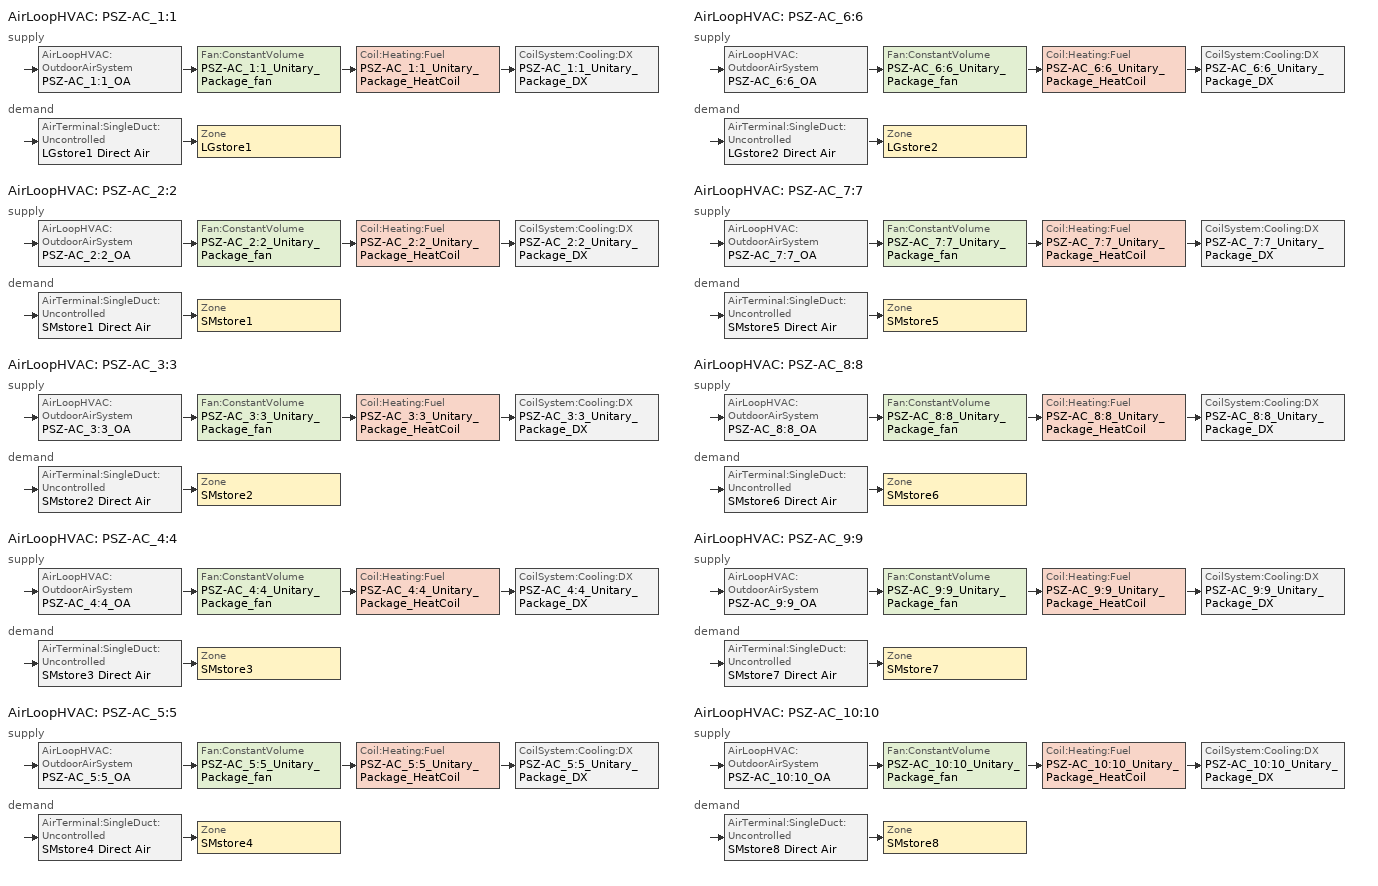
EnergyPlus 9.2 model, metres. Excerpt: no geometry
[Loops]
AirLoopHVAC 'PSZ-AC_1:1'
 supply: AirLoopHVAC:OutdoorAirSystem 'PSZ-AC_1:1_OA' > Fan:ConstantVolume 'PSZ-AC_1:1_Unitary_Package_fan' > Coil:Heating:Fuel 'PSZ-AC_1:1_Unitary_Package_HeatCoil' > CoilSystem:Cooling:DX 'PSZ-AC_1:1_Unitary_Package_DX'
 demand: AirTerminal:SingleDuct:Uncontrolled 'LGstore1 Direct Air' > Zone 'LGstore1'
AirLoopHVAC 'PSZ-AC_2:2'
 supply: AirLoopHVAC:OutdoorAirSystem 'PSZ-AC_2:2_OA' > Fan:ConstantVolume 'PSZ-AC_2:2_Unitary_Package_fan' > Coil:Heating:Fuel 'PSZ-AC_2:2_Unitary_Package_HeatCoil' > CoilSystem:Cooling:DX 'PSZ-AC_2:2_Unitary_Package_DX'
 demand: AirTerminal:SingleDuct:Uncontrolled 'SMstore1 Direct Air' > Zone 'SMstore1'
AirLoopHVAC 'PSZ-AC_3:3'
 supply: AirLoopHVAC:OutdoorAirSystem 'PSZ-AC_3:3_OA' > Fan:ConstantVolume 'PSZ-AC_3:3_Unitary_Package_fan' > Coil:Heating:Fuel 'PSZ-AC_3:3_Unitary_Package_HeatCoil' > CoilSystem:Cooling:DX 'PSZ-AC_3:3_Unitary_Package_DX'
 demand: AirTerminal:SingleDuct:Uncontrolled 'SMstore2 Direct Air' > Zone 'SMstore2'
AirLoopHVAC 'PSZ-AC_4:4'
 supply: AirLoopHVAC:OutdoorAirSystem 'PSZ-AC_4:4_OA' > Fan:ConstantVolume 'PSZ-AC_4:4_Unitary_Package_fan' > Coil:Heating:Fuel 'PSZ-AC_4:4_Unitary_Package_HeatCoil' > CoilSystem:Cooling:DX 'PSZ-AC_4:4_Unitary_Package_DX'
 demand: AirTerminal:SingleDuct:Uncontrolled 'SMstore3 Direct Air' > Zone 'SMstore3'
AirLoopHVAC 'PSZ-AC_5:5'
 supply: AirLoopHVAC:OutdoorAirSystem 'PSZ-AC_5:5_OA' > Fan:ConstantVolume 'PSZ-AC_5:5_Unitary_Package_fan' > Coil:Heating:Fuel 'PSZ-AC_5:5_Unitary_Package_HeatCoil' > CoilSystem:Cooling:DX 'PSZ-AC_5:5_Unitary_Package_DX'
 demand: AirTerminal:SingleDuct:Uncontrolled 'SMstore4 Direct Air' > Zone 'SMstore4'
AirLoopHVAC 'PSZ-AC_6:6'
 supply: AirLoopHVAC:OutdoorAirSystem 'PSZ-AC_6:6_OA' > Fan:ConstantVolume 'PSZ-AC_6:6_Unitary_Package_fan' > Coil:Heating:Fuel 'PSZ-AC_6:6_Unitary_Package_HeatCoil' > CoilSystem:Cooling:DX 'PSZ-AC_6:6_Unitary_Package_DX'
 demand: AirTerminal:SingleDuct:Uncontrolled 'LGstore2 Direct Air' > Zone 'LGstore2'
AirLoopHVAC 'PSZ-AC_7:7'
 supply: AirLoopHVAC:OutdoorAirSystem 'PSZ-AC_7:7_OA' > Fan:ConstantVolume 'PSZ-AC_7:7_Unitary_Package_fan' > Coil:Heating:Fuel 'PSZ-AC_7:7_Unitary_Package_HeatCoil' > CoilSystem:Cooling:DX 'PSZ-AC_7:7_Unitary_Package_DX'
 demand: AirTerminal:SingleDuct:Uncontrolled 'SMstore5 Direct Air' > Zone 'SMstore5'
AirLoopHVAC 'PSZ-AC_8:8'
 supply: AirLoopHVAC:OutdoorAirSystem 'PSZ-AC_8:8_OA' > Fan:ConstantVolume 'PSZ-AC_8:8_Unitary_Package_fan' > Coil:Heating:Fuel 'PSZ-AC_8:8_Unitary_Package_HeatCoil' > CoilSystem:Cooling:DX 'PSZ-AC_8:8_Unitary_Package_DX'
 demand: AirTerminal:SingleDuct:Uncontrolled 'SMstore6 Direct Air' > Zone 'SMstore6'
AirLoopHVAC 'PSZ-AC_9:9'
 supply: AirLoopHVAC:OutdoorAirSystem 'PSZ-AC_9:9_OA' > Fan:ConstantVolume 'PSZ-AC_9:9_Unitary_Package_fan' > Coil:Heating:Fuel 'PSZ-AC_9:9_Unitary_Package_HeatCoil' > CoilSystem:Cooling:DX 'PSZ-AC_9:9_Unitary_Package_DX'
 demand: AirTerminal:SingleDuct:Uncontrolled 'SMstore7 Direct Air' > Zone 'SMstore7'
AirLoopHVAC 'PSZ-AC_10:10'
 supply: AirLoopHVAC:OutdoorAirSystem 'PSZ-AC_10:10_OA' > Fan:ConstantVolume 'PSZ-AC_10:10_Unitary_Package_fan' > Coil:Heating:Fuel 'PSZ-AC_10:10_Unitary_Package_HeatCoil' > CoilSystem:Cooling:DX 'PSZ-AC_10:10_Unitary_Package_DX'
 demand: AirTerminal:SingleDuct:Uncontrolled 'SMstore8 Direct Air' > Zone 'SMstore8'
[DesignSpecification:OutdoorAir] Outdoor Air Method=Flow/Area; Outdoor Air Flow per Zone Floor Area {m3/s-m2}=0.00118103
SZ DSOA LGstore1; SZ DSOA SMstore1; SZ DSOA SMstore2; SZ DSOA SMstore3; SZ DSOA SMstore4; SZ DSOA LGstore2; SZ DSOA SMstore5; SZ DSOA SMstore6; SZ DSOA SMstore7; SZ DSOA SMstore8
[Sizing:Zone] Zone Cooling Design Supply Air Temperature Input Method=SupplyAirTemperature; Zone Cooling Design Supply Air Temperature {C}=12.8; Zone Heating Design Supply Air Temperature Input Method=SupplyAirTemperature; Zone Heating Design Supply Air Temperature {C}=40; Zone Cooling Design Supply Air Humidity Ratio {kgWater/kgDryAir}=0.007; Zone Heating Design Supply Air Humidity Ratio {kgWater/kgDryAir}=0.008; Zone Heating Sizing Factor=0; Zone Cooling Sizing Factor=0; Cooling Design Air Flow Method=DesignDay; Cooling Design Air Flow Rate {m3/s}=0; Cooling Minimum Air Flow {m3/s}=0; Cooling Minimum Air Flow Fraction=0; Heating Design Air Flow Method=DesignDay; Heating Design Air Flow Rate {m3/s}=0
Name | Design Specification Outdoor Air Object
LGstore1 | SZ DSOA LGstore1
SMstore1 | SZ DSOA SMstore1
SMstore2 | SZ DSOA SMstore2
SMstore3 | SZ DSOA SMstore3
SMstore4 | SZ DSOA SMstore4
LGstore2 | SZ DSOA LGstore2
SMstore5 | SZ DSOA SMstore5
SMstore6 | SZ DSOA SMstore6
SMstore7 | SZ DSOA SMstore7
SMstore8 | SZ DSOA SMstore8
[Sizing:System] Type of Load to Size On=Sensible; Design Outdoor Air Flow Rate {m3/s}=AUTOSIZE; Central Heating Maximum System Air Flow Ratio=1; Preheat Design Temperature {C}=7; Preheat Design Humidity Ratio {kgWater/kgDryAir}=0.008; Precool Design Temperature {C}=12.8; Precool Design Humidity Ratio {kgWater/kgDryAir}=0.008; Central Cooling Design Supply Air Temperature {C}=12.8; Central Heating Design Supply Air Temperature {C}=40; Type of Zone Sum to Use=NonCoincident; 100% Outdoor Air in Cooling=No; 100% Outdoor Air in Heating=No; Central Cooling Design Supply Air Humidity Ratio {kgWater/kgDryAir}=0.0085; Central Heating Design Supply Air Humidity Ratio {kgWater/kgDryAir}=0.008; Cooling Supply Air Flow Rate Method=DesignDay; Cooling Supply Air Flow Rate {m3/s}=0; Heating Supply Air Flow Rate Method=DesignDay; Heating Supply Air Flow Rate {m3/s}=0; System Outdoor Air Method=ZoneSum; Zone Maximum Outdoor Air Fraction=1; Cooling Design Capacity Method=CoolingDesignCapacity; Cooling Design Capacity {W}=autosize; Heating Design Capacity Method=HeatingDesignCapacity; Heating Design Capacity {W}=autosize; Central Cooling Capacity Control Method=OnOff
PSZ-AC_1:1; PSZ-AC_2:2; PSZ-AC_3:3; PSZ-AC_4:4; PSZ-AC_5:5; PSZ-AC_6:6; PSZ-AC_7:7; PSZ-AC_8:8; PSZ-AC_9:9; PSZ-AC_10:10
[ZoneControl:Thermostat] Control Type Schedule=Dual Zone Control Type Sched
Name | Zone or ZoneList | Control 1
LGstore1 Thermostat | LGstore1 | LGstore1 DualSPSched
SMstore1 Thermostat | SMstore1 | SMstore1 DualSPSched
SMstore2 Thermostat | SMstore2 | SMstore2 DualSPSched
SMstore3 Thermostat | SMstore3 | SMstore3 DualSPSched
SMstore4 Thermostat | SMstore4 | SMstore4 DualSPSched
LGstore2 Thermostat | LGstore2 | LGstore2 DualSPSched
SMstore5 Thermostat | SMstore5 | SMstore5 DualSPSched
SMstore6 Thermostat | SMstore6 | SMstore6 DualSPSched
SMstore7 Thermostat | SMstore7 | SMstore7 DualSPSched
SMstore8 Thermostat | SMstore8 | SMstore8 DualSPSched
[ThermostatSetpoint:DualSetpoint]
Name | Heating Setpoint Temperature Schedule | Cooling Setpoint Temperature Schedule
LGstore1 DualSPSched; SMstore1 DualSPSched | Type1_HTGSETP_SCH_NO_OPTIMUM | Type1_CLGSETP_SCH_NO_OPTIMUM
SMstore2 DualSPSched; SMstore3 DualSPSched; SMstore4 DualSPSched | Type2_HTGSETP_SCH_NO_OPTIMUM | Type2_CLGSETP_SCH_NO_OPTIMUM
LGstore2 DualSPSched; SMstore5 DualSPSched; SMstore6 DualSPSched; SMstore7 DualSPSched; SMstore8 DualSPSched | Type3_HTGSETP_SCH_NO_OPTIMUM | Type3_CLGSETP_SCH_NO_OPTIMUM
[AirTerminal:SingleDuct:Uncontrolled] Availability Schedule=ALWAYS_ON; Maximum Air Flow Rate {m3/s}=AUTOSIZE
LGstore1 Direct Air; SMstore1 Direct Air; SMstore2 Direct Air; SMstore3 Direct Air; SMstore4 Direct Air; LGstore2 Direct Air; SMstore5 Direct Air; SMstore6 Direct Air; SMstore7 Direct Air; SMstore8 Direct Air
[Zone equipment]
LGstore1: LGstore1 Direct Air
SMstore1: SMstore1 Direct Air
SMstore2: SMstore2 Direct Air
SMstore3: SMstore3 Direct Air
SMstore4: SMstore4 Direct Air
LGstore2: LGstore2 Direct Air
SMstore5: SMstore5 Direct Air
SMstore6: SMstore6 Direct Air
SMstore7: SMstore7 Direct Air
SMstore8: SMstore8 Direct Air
[Fan:ConstantVolume] Pressure Rise {Pa}=622.5; Maximum Flow Rate {m3/s}=AUTOSIZE; Motor In Airstream Fraction=1
Name | Availability Schedule | Fan Total Efficiency | Motor Efficiency
PSZ-AC_1:1_Unitary_Package_fan | Type1_FAN_SCH | 0.58175 | 0.895
PSZ-AC_2:2_Unitary_Package_fan; PSZ-AC_3:3_Unitary_Package_fan; PSZ-AC_4:4_Unitary_Package_fan; PSZ-AC_5:5_Unitary_Package_fan | Type2_FAN_SCH | 0.56225 | 0.865
PSZ-AC_6:6_Unitary_Package_fan | Type3_FAN_SCH | 0.58175 | 0.895
PSZ-AC_7:7_Unitary_Package_fan; PSZ-AC_8:8_Unitary_Package_fan; PSZ-AC_9:9_Unitary_Package_fan; PSZ-AC_10:10_Unitary_Package_fan | Type3_FAN_SCH | 0.56225 | 0.865
[Coil:Cooling:DX:TwoSpeed] Availability Schedule=ALWAYS_ON; High Speed Rated Sensible Heat Ratio=0.79866; Low Speed Gross Rated Sensible Heat Ratio=0.79866
Name | High Speed Gross Rated Total Cooling Capacity {W} | High Speed Gross Rated Cooling COP {W/W} | High Speed Rated Air Flow Rate {m3/s} | Total Cooling Capacity Function of Temperature Curve | Total Cooling Capacity Function of Flow Fraction Curve | Energy Input Ratio Function of Temperature Curve | Energy Input Ratio Function of Flow Fraction Curve | Part Load Fraction Correlation Curve | Low Speed Gross Rated Total Cooling Capacity {W} | Low Speed Gross Rated Cooling COP {W/W} | Low Speed Rated Air Flow Rate {m3/s} | Low Speed Total Cooling Capacity Function of Temperature Curve | Low Speed Energy Input Ratio Function of Temperature Curve
PSZ-AC_1:1_Unitary_Package_CoolCoil | 29110.29 | 3.79883 | 1.75855 | PSZ-AC_1:1_Unitary_PackagecoolCapFT | PSZ-AC_1:1_Unitary_PackagecoolFFF | PSZ-AC_1:1_Unitary_PackagecoolEIRFT | PSZ-AC_1:1_Unitary_PackagecoolEIRFFF | PSZ-AC_1:1_Unitary_PackagecoolPLR | 14555.1 | 3.79883 | 1.17237 | PSZ-AC_1:1_Unitary_PackagecoolCapFT | PSZ-AC_1:1_Unitary_PackagecoolEIRFT
PSZ-AC_2:2_Unitary_Package_CoolCoil | 15746.92 | 4.11713 | 0.95127 | PSZ-AC_2:2_Unitary_PackagecoolCapFT | PSZ-AC_2:2_Unitary_PackagecoolFFF | PSZ-AC_2:2_Unitary_PackagecoolEIRFT | PSZ-AC_2:2_Unitary_PackagecoolEIRFFF | PSZ-AC_2:2_Unitary_PackagecoolPLR | 7873.46 | 4.11713 | 0.63418 | PSZ-AC_2:2_Unitary_PackagecoolCapFT | PSZ-AC_2:2_Unitary_PackagecoolEIRFT
PSZ-AC_3:3_Unitary_Package_CoolCoil | 16186.62 | 4.11713 | 0.97783 | PSZ-AC_3:3_Unitary_PackagecoolCapFT | PSZ-AC_3:3_Unitary_PackagecoolFFF | PSZ-AC_3:3_Unitary_PackagecoolEIRFT | PSZ-AC_3:3_Unitary_PackagecoolEIRFFF | PSZ-AC_3:3_Unitary_PackagecoolPLR | 8093.31 | 4.11713 | 0.651887 | PSZ-AC_3:3_Unitary_PackagecoolCapFT | PSZ-AC_3:3_Unitary_PackagecoolEIRFT
PSZ-AC_4:4_Unitary_Package_CoolCoil | 15930.19 | 4.11713 | 0.96234 | PSZ-AC_4:4_Unitary_PackagecoolCapFT | PSZ-AC_4:4_Unitary_PackagecoolFFF | PSZ-AC_4:4_Unitary_PackagecoolEIRFT | PSZ-AC_4:4_Unitary_PackagecoolEIRFFF | PSZ-AC_4:4_Unitary_PackagecoolPLR | 7965.095 | 4.11713 | 0.64156 | PSZ-AC_4:4_Unitary_PackagecoolCapFT | PSZ-AC_4:4_Unitary_PackagecoolEIRFT
PSZ-AC_5:5_Unitary_Package_CoolCoil | 15760.42 | 4.11713 | 0.95209 | PSZ-AC_5:5_Unitary_PackagecoolCapFT | PSZ-AC_5:5_Unitary_PackagecoolFFF | PSZ-AC_5:5_Unitary_PackagecoolEIRFT | PSZ-AC_5:5_Unitary_PackagecoolEIRFFF | PSZ-AC_5:5_Unitary_PackagecoolPLR | 7880.21 | 4.11713 | 0.634727 | PSZ-AC_5:5_Unitary_PackagecoolCapFT | PSZ-AC_5:5_Unitary_PackagecoolEIRFT
PSZ-AC_6:6_Unitary_Package_CoolCoil | 25839.45 | 3.79883 | 1.56096 | PSZ-AC_6:6_Unitary_PackagecoolCapFT | PSZ-AC_6:6_Unitary_PackagecoolFFF | PSZ-AC_6:6_Unitary_PackagecoolEIRFT | PSZ-AC_6:6_Unitary_PackagecoolEIRFFF | PSZ-AC_6:6_Unitary_PackagecoolPLR | 12919.7 | 3.79883 | 1.04064 | PSZ-AC_6:6_Unitary_PackagecoolCapFT | PSZ-AC_6:6_Unitary_PackagecoolEIRFT
PSZ-AC_7:7_Unitary_Package_CoolCoil | 13472.91 | 4.11713 | 0.8139 | PSZ-AC_7:7_Unitary_PackagecoolCapFT | PSZ-AC_7:7_Unitary_PackagecoolFFF | PSZ-AC_7:7_Unitary_PackagecoolEIRFT | PSZ-AC_7:7_Unitary_PackagecoolEIRFFF | PSZ-AC_7:7_Unitary_PackagecoolPLR | 6736.455 | 4.11713 | 0.5426 | PSZ-AC_7:7_Unitary_PackagecoolCapFT | PSZ-AC_7:7_Unitary_PackagecoolEIRFT
PSZ-AC_8:8_Unitary_Package_CoolCoil | 13385.83 | 4.11713 | 0.80864 | PSZ-AC_8:8_Unitary_PackagecoolCapFT | PSZ-AC_8:8_Unitary_PackagecoolFFF | PSZ-AC_8:8_Unitary_PackagecoolEIRFT | PSZ-AC_8:8_Unitary_PackagecoolEIRFFF | PSZ-AC_8:8_Unitary_PackagecoolPLR | 6692.915 | 4.11713 | 0.539093 | PSZ-AC_8:8_Unitary_PackagecoolCapFT | PSZ-AC_8:8_Unitary_PackagecoolEIRFT
PSZ-AC_9:9_Unitary_Package_CoolCoil | 13339.9 | 4.11713 | 0.80586 | PSZ-AC_9:9_Unitary_PackagecoolCapFT | PSZ-AC_9:9_Unitary_PackagecoolFFF | PSZ-AC_9:9_Unitary_PackagecoolEIRFT | PSZ-AC_9:9_Unitary_PackagecoolEIRFFF | PSZ-AC_9:9_Unitary_PackagecoolPLR | 6669.95 | 4.11713 | 0.53724 | PSZ-AC_9:9_Unitary_PackagecoolCapFT | PSZ-AC_9:9_Unitary_PackagecoolEIRFT
PSZ-AC_10:10_Unitary_Package_CoolCoil | 14498.3 | 4.11713 | 0.87584 | PSZ-AC_10:10_Unitary_PackagecoolCapFT | PSZ-AC_10:10_Unitary_PackagecoolFFF | PSZ-AC_10:10_Unitary_PackagecoolEIRFT | PSZ-AC_10:10_Unitary_PackagecoolEIRFFF | PSZ-AC_10:10_Unitary_PackagecoolPLR | 7249.15 | 4.11713 | 0.583893 | PSZ-AC_10:10_Unitary_PackagecoolCapFT | PSZ-AC_10:10_Unitary_PackagecoolEIRFT
[Coil:Heating:Fuel] Availability Schedule=ALWAYS_ON; Fuel Type=NaturalGas; Burner Efficiency=0.8; Nominal Capacity {W}=AUTOSIZE
PSZ-AC_1:1_Unitary_Package_HeatCoil; PSZ-AC_2:2_Unitary_Package_HeatCoil; PSZ-AC_3:3_Unitary_Package_HeatCoil; PSZ-AC_4:4_Unitary_Package_HeatCoil; PSZ-AC_5:5_Unitary_Package_HeatCoil; PSZ-AC_6:6_Unitary_Package_HeatCoil; PSZ-AC_7:7_Unitary_Package_HeatCoil; PSZ-AC_8:8_Unitary_Package_HeatCoil; PSZ-AC_9:9_Unitary_Package_HeatCoil; PSZ-AC_10:10_Unitary_Package_HeatCoil
[CoilSystem:Cooling:DX] Availability Schedule=ALWAYS_ON
Name | Cooling Coil
PSZ-AC_1:1_Unitary_Package_DX | PSZ-AC_1:1_Unitary_Package_CoolCoil
PSZ-AC_2:2_Unitary_Package_DX | PSZ-AC_2:2_Unitary_Package_CoolCoil
PSZ-AC_3:3_Unitary_Package_DX | PSZ-AC_3:3_Unitary_Package_CoolCoil
PSZ-AC_4:4_Unitary_Package_DX | PSZ-AC_4:4_Unitary_Package_CoolCoil
PSZ-AC_5:5_Unitary_Package_DX | PSZ-AC_5:5_Unitary_Package_CoolCoil
PSZ-AC_6:6_Unitary_Package_DX | PSZ-AC_6:6_Unitary_Package_CoolCoil
PSZ-AC_7:7_Unitary_Package_DX | PSZ-AC_7:7_Unitary_Package_CoolCoil
PSZ-AC_8:8_Unitary_Package_DX | PSZ-AC_8:8_Unitary_Package_CoolCoil
PSZ-AC_9:9_Unitary_Package_DX | PSZ-AC_9:9_Unitary_Package_CoolCoil
PSZ-AC_10:10_Unitary_Package_DX | PSZ-AC_10:10_Unitary_Package_CoolCoil
[Controller:OutdoorAir] Minimum Outdoor Air Flow Rate {m3/s}=AUTOSIZE; Maximum Outdoor Air Flow Rate {m3/s}=AUTOSIZE; Economizer Control Action Type=ModulateFlow; Economizer Maximum Limit Dry-Bulb Temperature {C}=28; Economizer Maximum Limit Enthalpy {J/kg}=64000; Economizer Minimum Limit Dry-Bulb Temperature {C}=0; Lockout Type=NoLockout; Minimum Limit Type=FixedMinimum
Name | Economizer Control Type | Minimum Outdoor Air Schedule | Maximum Fraction of Outdoor Air Schedule
PSZ-AC_1:1_OA_Controller | DifferentialDryBulb | Type1_MinOA_MotorizedDamper_SCH | PSZ1_1_Timestep_Econ_Eff_SCH
PSZ-AC_2:2_OA_Controller | NoEconomizer | Type1_MinOA_MotorizedDamper_SCH | PSZ2_2_Timestep_Econ_Eff_SCH
PSZ-AC_3:3_OA_Controller | DifferentialDryBulb | Type2_MinOA_MotorizedDamper_SCH | PSZ3_3_Timestep_Econ_Eff_SCH
PSZ-AC_4:4_OA_Controller | DifferentialDryBulb | Type2_MinOA_MotorizedDamper_SCH | PSZ4_4_Timestep_Econ_Eff_SCH
PSZ-AC_5:5_OA_Controller | NoEconomizer | Type2_MinOA_MotorizedDamper_SCH | PSZ5_5_Timestep_Econ_Eff_SCH
PSZ-AC_6:6_OA_Controller | DifferentialDryBulb | Type3_MinOA_MotorizedDamper_SCH | PSZ6_6_Timestep_Econ_Eff_SCH
PSZ-AC_7:7_OA_Controller | NoEconomizer | Type3_MinOA_MotorizedDamper_SCH | PSZ7_7_Timestep_Econ_Eff_SCH
PSZ-AC_8:8_OA_Controller | NoEconomizer | Type3_MinOA_MotorizedDamper_SCH | PSZ8_8_Timestep_Econ_Eff_SCH
PSZ-AC_9:9_OA_Controller | NoEconomizer | Type3_MinOA_MotorizedDamper_SCH | PSZ9_9_Timestep_Econ_Eff_SCH
PSZ-AC_10:10_OA_Controller | NoEconomizer | Type3_MinOA_MotorizedDamper_SCH | PSZ10_10_Timestep_Econ_Eff_SCH
[AirLoopHVAC] Design Supply Air Flow Rate {m3/s}=AUTOSIZE
PSZ-AC_1:1; PSZ-AC_2:2; PSZ-AC_3:3; PSZ-AC_4:4; PSZ-AC_5:5; PSZ-AC_6:6; PSZ-AC_7:7; PSZ-AC_8:8; PSZ-AC_9:9; PSZ-AC_10:10
[WaterHeater:Mixed] Tank Volume {m3}=0.1514; Setpoint Temperature Schedule=Hot Water Setpoint Temp Schedule; Deadband Temperature Difference {deltaC}=2; Maximum Temperature Limit {C}=82.2222; Heater Control Type=Cycle; Heater Maximum Capacity {W}=11722.84; Heater Minimum Capacity {W}=0; Heater Fuel Type=Electricity; Heater Thermal Efficiency=1; Off Cycle Parasitic Fuel Consumption Rate {W}=173; Off Cycle Parasitic Fuel Type=Electricity; Off Cycle Parasitic Heat Fraction to Tank=0; On Cycle Parasitic Fuel Consumption Rate {W}=173; Ambient Temperature Indicator=Zone; Off Cycle Loss Coefficient to Ambient Temperature {W/K}=1.20598; On Cycle Loss Coefficient to Ambient Temperature {W/K}=1.20598; Peak Use Flow Rate {m3/s}=1.89E-06
Name | Ambient Temperature Zone | Use Flow Rate Fraction Schedule
Gas Tank1 | LGstore1 | Type1_SWH_SCH
Gas Tank2 | SMstore1 | Type1_SWH_SCH
Gas Tank3 | SMstore2 | Type2_SWH_SCH
Gas Tank4 | SMstore3 | Type2_SWH_SCH
Gas Tank5 | LGstore2 | Type3_SWH_SCH
Gas Tank6 | SMstore5 | Type3_SWH_SCH
Gas Tank7 | SMstore6 | Type3_SWH_SCH
[EnergyManagementSystem:Sensor]
Name | Output:Variable or Output:Meter Index Key | Output:Variable or Output:Meter
LGSTORE1_Temp | LGSTORE1 Air Node | System Node Temperature
PSZ1_1_OAFlowMass | PSZ-AC_1:1_OAInlet Node | System Node Mass Flow Rate
PSZ1_1_HeatingRTF | PSZ-AC_1:1_Unitary_Package_HeatCoil | Heating Coil Runtime Fraction
PSZ1_1_RTF | PSZ-AC_1:1_Unitary_Package_CoolCoil | Cooling Coil Runtime Fraction
PSZ1_1_SpeedRatio | PSZ-AC_1:1_Unitary_Package_DX | Coil System Compressor Speed Ratio
PSZ1_1_Econo_Status | PSZ-AC_1:1 | Air System Outdoor Air Economizer Status
SMSTORE1_Temp | SMSTORE1 Air Node | System Node Temperature
PSZ2_2_OAFlowMass | PSZ-AC_2:2_OAInlet Node | System Node Mass Flow Rate
PSZ2_2_HeatingRTF | PSZ-AC_2:2_Unitary_Package_HeatCoil | Heating Coil Runtime Fraction
PSZ2_2_RTF | PSZ-AC_2:2_Unitary_Package_CoolCoil | Cooling Coil Runtime Fraction
PSZ2_2_SpeedRatio | PSZ-AC_2:2_Unitary_Package_DX | Coil System Compressor Speed Ratio
PSZ2_2_Econo_Status | PSZ-AC_2:2 | Air System Outdoor Air Economizer Status
SMSTORE2_Temp | SMSTORE2 Air Node | System Node Temperature
PSZ3_3_OAFlowMass | PSZ-AC_3:3_OAInlet Node | System Node Mass Flow Rate
PSZ3_3_HeatingRTF | PSZ-AC_3:3_Unitary_Package_HeatCoil | Heating Coil Runtime Fraction
PSZ3_3_RTF | PSZ-AC_3:3_Unitary_Package_CoolCoil | Cooling Coil Runtime Fraction
PSZ3_3_SpeedRatio | PSZ-AC_3:3_Unitary_Package_DX | Coil System Compressor Speed Ratio
PSZ3_3_Econo_Status | PSZ-AC_3:3 | Air System Outdoor Air Economizer Status
SMSTORE3_Temp | SMSTORE3 Air Node | System Node Temperature
PSZ4_4_OAFlowMass | PSZ-AC_4:4_OAInlet Node | System Node Mass Flow Rate
PSZ4_4_HeatingRTF | PSZ-AC_4:4_Unitary_Package_HeatCoil | Heating Coil Runtime Fraction
PSZ4_4_RTF | PSZ-AC_4:4_Unitary_Package_CoolCoil | Cooling Coil Runtime Fraction
PSZ4_4_SpeedRatio | PSZ-AC_4:4_Unitary_Package_DX | Coil System Compressor Speed Ratio
PSZ4_4_Econo_Status | PSZ-AC_4:4 | Air System Outdoor Air Economizer Status
SMSTORE4_Temp | SMSTORE4 Air Node | System Node Temperature
PSZ5_5_OAFlowMass | PSZ-AC_5:5_OAInlet Node | System Node Mass Flow Rate
PSZ5_5_HeatingRTF | PSZ-AC_5:5_Unitary_Package_HeatCoil | Heating Coil Runtime Fraction
PSZ5_5_RTF | PSZ-AC_5:5_Unitary_Package_CoolCoil | Cooling Coil Runtime Fraction
PSZ5_5_SpeedRatio | PSZ-AC_5:5_Unitary_Package_DX | Coil System Compressor Speed Ratio
PSZ5_5_Econo_Status | PSZ-AC_5:5 | Air System Outdoor Air Economizer Status
LGSTORE2_Temp | LGSTORE2 Air Node | System Node Temperature
PSZ6_6_OAFlowMass | PSZ-AC_6:6_OAInlet Node | System Node Mass Flow Rate
PSZ6_6_HeatingRTF | PSZ-AC_6:6_Unitary_Package_HeatCoil | Heating Coil Runtime Fraction
PSZ6_6_RTF | PSZ-AC_6:6_Unitary_Package_CoolCoil | Cooling Coil Runtime Fraction
PSZ6_6_SpeedRatio | PSZ-AC_6:6_Unitary_Package_DX | Coil System Compressor Speed Ratio
PSZ6_6_Econo_Status | PSZ-AC_6:6 | Air System Outdoor Air Economizer Status
SMSTORE5_Temp | SMSTORE5 Air Node | System Node Temperature
PSZ7_7_OAFlowMass | PSZ-AC_7:7_OAInlet Node | System Node Mass Flow Rate
PSZ7_7_HeatingRTF | PSZ-AC_7:7_Unitary_Package_HeatCoil | Heating Coil Runtime Fraction
PSZ7_7_RTF | PSZ-AC_7:7_Unitary_Package_CoolCoil | Cooling Coil Runtime Fraction
PSZ7_7_SpeedRatio | PSZ-AC_7:7_Unitary_Package_DX | Coil System Compressor Speed Ratio
PSZ7_7_Econo_Status | PSZ-AC_7:7 | Air System Outdoor Air Economizer Status
SMSTORE6_Temp | SMSTORE6 Air Node | System Node Temperature
PSZ8_8_OAFlowMass | PSZ-AC_8:8_OAInlet Node | System Node Mass Flow Rate
PSZ8_8_HeatingRTF | PSZ-AC_8:8_Unitary_Package_HeatCoil | Heating Coil Runtime Fraction
PSZ8_8_RTF | PSZ-AC_8:8_Unitary_Package_CoolCoil | Cooling Coil Runtime Fraction
PSZ8_8_SpeedRatio | PSZ-AC_8:8_Unitary_Package_DX | Coil System Compressor Speed Ratio
PSZ8_8_Econo_Status | PSZ-AC_8:8 | Air System Outdoor Air Economizer Status
SMSTORE7_Temp | SMSTORE7 Air Node | System Node Temperature
PSZ9_9_OAFlowMass | PSZ-AC_9:9_OAInlet Node | System Node Mass Flow Rate
PSZ9_9_HeatingRTF | PSZ-AC_9:9_Unitary_Package_HeatCoil | Heating Coil Runtime Fraction
PSZ9_9_RTF | PSZ-AC_9:9_Unitary_Package_CoolCoil | Cooling Coil Runtime Fraction
PSZ9_9_SpeedRatio | PSZ-AC_9:9_Unitary_Package_DX | Coil System Compressor Speed Ratio
PSZ9_9_Econo_Status | PSZ-AC_9:9 | Air System Outdoor Air Economizer Status
SMSTORE8_Temp | SMSTORE8 Air Node | System Node Temperature
PSZ10_10_OAFlowMass | PSZ-AC_10:10_OAInlet Node | System Node Mass Flow Rate
PSZ10_10_HeatingRTF | PSZ-AC_10:10_Unitary_Package_HeatCoil | Heating Coil Runtime Fraction
PSZ10_10_RTF | PSZ-AC_10:10_Unitary_Package_CoolCoil | Cooling Coil Runtime Fraction
PSZ10_10_SpeedRatio | PSZ-AC_10:10_Unitary_Package_DX | Coil System Compressor Speed Ratio
PSZ10_10_Econo_Status | PSZ-AC_10:10 | Air System Outdoor Air Economizer Status
LGSTORE1_LSr | LGSTORE1 | Zone Lights Electric Power
LGSTORE1_Occ_Sensor | LGSTORE1 | People Occupant Count
SMSTORE1_LSr | SMSTORE1 | Zone Lights Electric Power
SMSTORE1_Occ_Sensor | SMSTORE1 | People Occupant Count
SMSTORE2_LSr | SMSTORE2 | Zone Lights Electric Power
SMSTORE2_Occ_Sensor | SMSTORE2 | People Occupant Count
SMSTORE3_LSr | SMSTORE3 | Zone Lights Electric Power
SMSTORE3_Occ_Sensor | SMSTORE3 | People Occupant Count
SMSTORE4_LSr | SMSTORE4 | Zone Lights Electric Power
SMSTORE4_Occ_Sensor | SMSTORE4 | People Occupant Count
SMSTORE5_LSr | SMSTORE5 | Zone Lights Electric Power
SMSTORE5_Occ_Sensor | SMSTORE5 | People Occupant Count
SMSTORE6_LSr | SMSTORE6 | Zone Lights Electric Power
SMSTORE6_Occ_Sensor | SMSTORE6 | People Occupant Count
SMSTORE7_LSr | SMSTORE7 | Zone Lights Electric Power
SMSTORE7_Occ_Sensor | SMSTORE7 | People Occupant Count
SMSTORE8_LSr | SMSTORE8 | Zone Lights Electric Power
SMSTORE8_Occ_Sensor | SMSTORE8 | People Occupant Count
LGSTORE2_LSr | LGSTORE2 | Zone Lights Electric Power
LGSTORE2_Occ_Sensor | LGSTORE2 | People Occupant Count
[EnergyManagementSystem:Actuator] Actuated Component Type=Fan; Actuated Component Control Type=Fan Pressure Rise
Name | Actuated Component Unique
PSZ1_1_Fan_Pressure | PSZ-AC_1:1_Unitary_Package_fan
PSZ2_2_Fan_Pressure | PSZ-AC_2:2_Unitary_Package_fan
PSZ3_3_Fan_Pressure | PSZ-AC_3:3_Unitary_Package_fan
PSZ4_4_Fan_Pressure | PSZ-AC_4:4_Unitary_Package_fan
PSZ5_5_Fan_Pressure | PSZ-AC_5:5_Unitary_Package_fan
PSZ6_6_Fan_Pressure | PSZ-AC_6:6_Unitary_Package_fan
PSZ7_7_Fan_Pressure | PSZ-AC_7:7_Unitary_Package_fan
PSZ8_8_Fan_Pressure | PSZ-AC_8:8_Unitary_Package_fan
PSZ9_9_Fan_Pressure | PSZ-AC_9:9_Unitary_Package_fan
PSZ10_10_Fan_Pressure | PSZ-AC_10:10_Unitary_Package_fan
[EnergyManagementSystem:Program]
PSZ4_4_Set_Fan_Par: IF PSZ4_4_Number_of_Stages == 1; Return; ENDIF; SET PSZ4_4_FanPwrExponent = 2.2; SET PSZ4_4_OAFrac = PSZ4_4_OAFlowMass/PSZ4_4_DesignFlowMass; IF  PSZ4_4_OAFrac < 0.66; SET PSZ4_4_VenSpeed = 0.66; SET PSZ4_4_Stage1Speed = 0.66; ELSE; SET PSZ4_4_VenSpeed = PSZ4_4_OAFrac; SET PSZ4_4_Stage1Speed = PSZ4_4_OAFrac; ENDIF; SET PSZ4_4_Stage2Speed = 1.0; SET PSZ4_4_HeatSpeed = 1.0
PSZ4_4_Set_Number_of_Stages: SET PSZ4_4_Number_of_Stages =  1
PSZ5_5_Set_Fan_Par: IF PSZ5_5_Number_of_Stages == 1; Return; ENDIF; SET PSZ5_5_FanPwrExponent = 2.2; SET PSZ5_5_OAFrac = PSZ5_5_OAFlowMass/PSZ5_5_DesignFlowMass; IF  PSZ5_5_OAFrac < 0.66; SET PSZ5_5_VenSpeed = 0.66; SET PSZ5_5_Stage1Speed = 0.66; ELSE; SET PSZ5_5_VenSpeed = PSZ5_5_OAFrac; SET PSZ5_5_Stage1Speed = PSZ5_5_OAFrac; ENDIF; SET PSZ5_5_Stage2Speed = 1.0; SET PSZ5_5_HeatSpeed = 1.0
PSZ5_5_Set_Number_of_Stages: SET PSZ5_5_Number_of_Stages =  1
PSZ6_6_Set_Fan_Par: IF PSZ6_6_Number_of_Stages == 1; Return; ENDIF; SET PSZ6_6_FanPwrExponent = 2.2; SET PSZ6_6_OAFrac = PSZ6_6_OAFlowMass/PSZ6_6_DesignFlowMass; IF  PSZ6_6_OAFrac < 0.66; SET PSZ6_6_VenSpeed = 0.66; SET PSZ6_6_Stage1Speed = 0.66; ELSE; SET PSZ6_6_VenSpeed = PSZ6_6_OAFrac; SET PSZ6_6_Stage1Speed = PSZ6_6_OAFrac; ENDIF; SET PSZ6_6_Stage2Speed = 1.0; SET PSZ6_6_HeatSpeed = 1.0
[EnergyManagementSystem:InternalVariable]
Name | Internal Data Index Key | Internal Data Type
PSZ1_1_Fan_DesignPressure | PSZ-AC_1:1_Unitary_Package_fan | Fan Nominal Pressure Rise
PSZ1_1_DesignFlowMass | PSZ-AC_1:1_OA_CONTROLLER | Outdoor Air Controller Maximum Mass Flow Rate
PSZ1_1_OADesignMass | PSZ-AC_1:1_OA_CONTROLLER | Outdoor Air Controller Minimum Mass Flow Rate
PSZ2_2_Fan_DesignPressure | PSZ-AC_2:2_Unitary_Package_fan | Fan Nominal Pressure Rise
PSZ2_2_DesignFlowMass | PSZ-AC_2:2_OA_CONTROLLER | Outdoor Air Controller Maximum Mass Flow Rate
PSZ2_2_OADesignMass | PSZ-AC_2:2_OA_CONTROLLER | Outdoor Air Controller Minimum Mass Flow Rate
PSZ3_3_Fan_DesignPressure | PSZ-AC_3:3_Unitary_Package_fan | Fan Nominal Pressure Rise
PSZ3_3_DesignFlowMass | PSZ-AC_3:3_OA_CONTROLLER | Outdoor Air Controller Maximum Mass Flow Rate
PSZ3_3_OADesignMass | PSZ-AC_3:3_OA_CONTROLLER | Outdoor Air Controller Minimum Mass Flow Rate
PSZ4_4_Fan_DesignPressure | PSZ-AC_4:4_Unitary_Package_fan | Fan Nominal Pressure Rise
PSZ4_4_DesignFlowMass | PSZ-AC_4:4_OA_CONTROLLER | Outdoor Air Controller Maximum Mass Flow Rate
PSZ4_4_OADesignMass | PSZ-AC_4:4_OA_CONTROLLER | Outdoor Air Controller Minimum Mass Flow Rate
PSZ5_5_Fan_DesignPressure | PSZ-AC_5:5_Unitary_Package_fan | Fan Nominal Pressure Rise
PSZ5_5_DesignFlowMass | PSZ-AC_5:5_OA_CONTROLLER | Outdoor Air Controller Maximum Mass Flow Rate
PSZ5_5_OADesignMass | PSZ-AC_5:5_OA_CONTROLLER | Outdoor Air Controller Minimum Mass Flow Rate
PSZ6_6_Fan_DesignPressure | PSZ-AC_6:6_Unitary_Package_fan | Fan Nominal Pressure Rise
PSZ6_6_DesignFlowMass | PSZ-AC_6:6_OA_CONTROLLER | Outdoor Air Controller Maximum Mass Flow Rate
PSZ6_6_OADesignMass | PSZ-AC_6:6_OA_CONTROLLER | Outdoor Air Controller Minimum Mass Flow Rate
PSZ7_7_Fan_DesignPressure | PSZ-AC_7:7_Unitary_Package_fan | Fan Nominal Pressure Rise
PSZ7_7_DesignFlowMass | PSZ-AC_7:7_OA_CONTROLLER | Outdoor Air Controller Maximum Mass Flow Rate
PSZ7_7_OADesignMass | PSZ-AC_7:7_OA_CONTROLLER | Outdoor Air Controller Minimum Mass Flow Rate
PSZ8_8_Fan_DesignPressure | PSZ-AC_8:8_Unitary_Package_fan | Fan Nominal Pressure Rise
PSZ8_8_DesignFlowMass | PSZ-AC_8:8_OA_CONTROLLER | Outdoor Air Controller Maximum Mass Flow Rate
PSZ8_8_OADesignMass | PSZ-AC_8:8_OA_CONTROLLER | Outdoor Air Controller Minimum Mass Flow Rate
PSZ9_9_Fan_DesignPressure | PSZ-AC_9:9_Unitary_Package_fan | Fan Nominal Pressure Rise
PSZ9_9_DesignFlowMass | PSZ-AC_9:9_OA_CONTROLLER | Outdoor Air Controller Maximum Mass Flow Rate
PSZ9_9_OADesignMass | PSZ-AC_9:9_OA_CONTROLLER | Outdoor Air Controller Minimum Mass Flow Rate
PSZ10_10_Fan_DesignPressure | PSZ-AC_10:10_Unitary_Package_fan | Fan Nominal Pressure Rise
PSZ10_10_DesignFlowMass | PSZ-AC_10:10_OA_CONTROLLER | Outdoor Air Controller Maximum Mass Flow Rate
PSZ10_10_OADesignMass | PSZ-AC_10:10_OA_CONTROLLER | Outdoor Air Controller Minimum Mass Flow Rate
LGSTORE1_Area | LGSTORE1 | Zone Floor Area
SMSTORE1_Area | SMSTORE1 | Zone Floor Area
SMSTORE2_Area | SMSTORE2 | Zone Floor Area
SMSTORE3_Area | SMSTORE3 | Zone Floor Area
SMSTORE4_Area | SMSTORE4 | Zone Floor Area
SMSTORE5_Area | SMSTORE5 | Zone Floor Area
SMSTORE6_Area | SMSTORE6 | Zone Floor Area
SMSTORE7_Area | SMSTORE7 | Zone Floor Area
SMSTORE8_Area | SMSTORE8 | Zone Floor Area
LGSTORE2_Area | LGSTORE2 | Zone Floor Area
[SetpointManager:SingleZone:Reheat] Control Variable=Temperature; Minimum Supply Air Temperature {C}=10
Name | Maximum Supply Air Temperature {C} | Control Zone | Setpoint Node or NodeList
SupAirTemp MngrLGstore1 | 48.88 | LGstore1 | PSZ-AC_1:1 Supply Equipment Outlet Node
SupAirTemp MngrSMstore1 | 48.89 | SMstore1 | PSZ-AC_2:2 Supply Equipment Outlet Node
SupAirTemp MngrSMstore2 | 48.89 | SMstore2 | PSZ-AC_3:3 Supply Equipment Outlet Node
SupAirTemp MngrSMstore3 | 48.89 | SMstore3 | PSZ-AC_4:4 Supply Equipment Outlet Node
SupAirTemp MngrSMstore4 | 48.89 | SMstore4 | PSZ-AC_5:5 Supply Equipment Outlet Node
SupAirTemp MngrLGstore2 | 48.89 | LGstore2 | PSZ-AC_6:6 Supply Equipment Outlet Node
SupAirTemp MngrSMstore5 | 48.89 | SMstore5 | PSZ-AC_7:7 Supply Equipment Outlet Node
SupAirTemp MngrSMstore6 | 48.89 | SMstore6 | PSZ-AC_8:8 Supply Equipment Outlet Node
SupAirTemp MngrSMstore7 | 48.89 | SMstore7 | PSZ-AC_9:9 Supply Equipment Outlet Node
SupAirTemp MngrSMstore8 | 48.89 | SMstore8 | PSZ-AC_10:10 Supply Equipment Outlet Node
[SetpointManager:MixedAir] Control Variable=Temperature
Name | Setpoint Node or NodeList
PSZ-AC_1:1_OAMixed Air Temp Manager | PSZ-AC_1:1_OA-PSZ-AC_1:1_Unitary_PackageNode
PSZ-AC_1:1_HeatC Temp Manager | PSZ-AC_1:1_Unitary_PackageCoolCoil air inlet
PSZ-AC_2:2_HeatC Temp Manager | PSZ-AC_2:2_Unitary_PackageCoolCoil air inlet
PSZ-AC_2:2_OAMixed Air Temp Manager | PSZ-AC_2:2_OA-PSZ-AC_2:2_Unitary_PackageNode
PSZ-AC_3:3_HeatC Temp Manager | PSZ-AC_3:3_Unitary_PackageCoolCoil air inlet
PSZ-AC_3:3_OAMixed Air Temp Manager | PSZ-AC_3:3_OA-PSZ-AC_3:3_Unitary_PackageNode
PSZ-AC_4:4_HeatC Temp Manager | PSZ-AC_4:4_Unitary_PackageCoolCoil air inlet
PSZ-AC_4:4_OAMixed Air Temp Manager | PSZ-AC_4:4_OA-PSZ-AC_4:4_Unitary_PackageNode
PSZ-AC_5:5_HeatC Temp Manager | PSZ-AC_5:5_Unitary_PackageCoolCoil air inlet
PSZ-AC_5:5_OAMixed Air Temp Manager | PSZ-AC_5:5_OA-PSZ-AC_5:5_Unitary_PackageNode
PSZ-AC_6:6_HeatC Temp Manager | PSZ-AC_6:6_Unitary_PackageCoolCoil air inlet
PSZ-AC_6:6_OAMixed Air Temp Manager | PSZ-AC_6:6_OA-PSZ-AC_6:6_Unitary_PackageNode
PSZ-AC_7:7_HeatC Temp Manager | PSZ-AC_7:7_Unitary_PackageCoolCoil air inlet
PSZ-AC_7:7_OAMixed Air Temp Manager | PSZ-AC_7:7_OA-PSZ-AC_7:7_Unitary_PackageNode
PSZ-AC_8:8_HeatC Temp Manager | PSZ-AC_8:8_Unitary_PackageCoolCoil air inlet
PSZ-AC_8:8_OAMixed Air Temp Manager | PSZ-AC_8:8_OA-PSZ-AC_8:8_Unitary_PackageNode
PSZ-AC_9:9_HeatC Temp Manager | PSZ-AC_9:9_Unitary_PackageCoolCoil air inlet
PSZ-AC_9:9_OAMixed Air Temp Manager | PSZ-AC_9:9_OA-PSZ-AC_9:9_Unitary_PackageNode
PSZ-AC_10:10_HeatC Temp Manager | PSZ-AC_10:10_Unitary_PackageCoolCoil air inlet
PSZ-AC_10:10_OAMixed Air Temp Manager | PSZ-AC_10:10_OA-PSZ-AC_10:10_Unitary_PackageNode
[Schedule:Compact]
Type1_HTGSETP_SCH_NO_OPTIMUM: Through: 12/31, For: WinterDesignDay, Until: 01:00, 21.11, Until: 08:00, 15.56, Until: 09:00, 18.33, Until: 23:00, 21.11, Until: 24:00, 21.11, For: Monday Tuesday Wednesday Thursday, Until: 01:00, 21.11, Until: 08:00, 15.56, Until: 09:00, 21.11, Until: 23:00, 21.11, Until: 24:00, 21.11, For SummerDesignDay, Until: 24:00, 15.56, For: Friday Saturday, Until: 08:00, 15.56, Until: 09:00, 21.11, Until: 23:00, 21.11, Until: 24:00, 21.11, For: Sunday Holidays AllOtherDays, Until:  8:00, 15.56, Until:  9:00, 21.11, Until: 23:00, 21.11, Until: 24:00, 21.11
Type2_HTGSETP_SCH_NO_OPTIMUM: Through: 12/31, For: WinterDesignDay, Until: 07:00, 15.56, Until: 08:00, 18.33, Until: 21:00, 21.11, Until: 24:00, 15.56, For: Weekdays, Until: 07:00, 15.56, Until: 08:00, 21.11, Until: 21:00, 21.11, Until: 24:00, 15.56, For SummerDesignDay, Until: 24:00, 15.56, For: Saturday, Until: 07:00, 15.56, Until: 08:00, 21.11, Until: 19:00, 21.11, Until: 24:00, 15.56, For: Sunday Holidays AllOtherDays, Until:  8:00, 15.56, Until:  9:00, 21.11, Until: 18:00, 21.11, Until: 24:00, 15.56
Type3_HTGSETP_SCH_NO_OPTIMUM: Through: 12/31, For: WinterDesignDay, Until: 08:00, 15.56, Until: 09:00, 18.33, Until: 21:00, 21.11, Until: 24:00, 15.56, For: Weekdays, Until: 08:00, 15.56, Until: 09:00, 21.11, Until: 21:00, 21.11, Until: 24:00, 15.56, For SummerDesignDay, Until: 24:00, 15.56, For: Saturday, Until: 08:00, 15.56, Until: 09:00, 21.11, Until: 19:00, 21.11, Until: 24:00, 15.56, For: Sunday Holidays AllOtherDays, Until:  9:00, 15.56, Until: 10:00, 21.11, Until: 18:00, 21.11, Until: 24:00, 15.56
Type1_CLGSETP_SCH_NO_OPTIMUM: Through: 12/31, For: SummerDesignDay, Until: 08:00, 29.44, Until: 09:00, 26.67, Until: 23:00, 23.89, Until: 24:00, 23.89, For: Monday Tuesday Wednesday Thursday, Until: 08:00, 29.44, Until: 09:00, 23.89, Until: 23:00, 23.89, Until: 24:00, 23.89, For WinterDesignDay, Until: 24:00, 29.44, For: Friday Saturday, Until: 01:00, 23.89, Until: 08:00, 29.44, Until: 09:00, 23.89, Until: 23:00, 23.89, Until: 24:00, 23.89, For: Sunday Holidays AllOtherDays, Until:  8:00, 29.44, Until:  8:00, 26.67, Until: 23:00, 23.89, Until: 24:00, 23.89
Type2_CLGSETP_SCH_NO_OPTIMUM: Through: 12/31, For: SummerDesignDay, Until: 07:00, 29.44, Until: 08:00, 26.67, Until: 20:00, 23.89, Until: 24:00, 29.44, For: Weekdays, Until: 07:00, 29.44, Until: 08:00, 23.89, Until: 20:00, 23.89, Until: 24:00, 29.44, For WinterDesignDay, Until: 24:00, 29.44, For: Saturday, Until: 07:00, 29.44, Until: 08:00, 23.89, Until: 18:00, 23.89, Until: 24:00, 29.44, For: Sunday Holidays AllOtherDays, Until:  8:00, 29.44, Until:  9:00, 23.89, Until: 17:00, 23.89, Until: 24:00, 29.44
Type3_CLGSETP_SCH_NO_OPTIMUM: Through: 12/31, For: SummerDesignDay, Until: 08:00, 29.44, Until: 09:00, 26.67, Until: 21:00, 23.89, Until: 24:00, 29.44, For: Weekdays, Until: 08:00, 29.44, Until: 09:00, 23.89, Until: 21:00, 23.89, Until: 24:00, 29.44, For WinterDesignDay, Until: 24:00, 29.44, For: Saturday, Until: 08:00, 29.44, Until: 09:00, 23.89, Until: 18:00, 23.89, Until: 24:00, 29.44, For: Sunday Holidays AllOtherDays, Until:  9:00, 29.44, Until: 10:00, 23.89, Until: 17:00, 23.89, Until: 24:00, 29.44
Type1_FAN_SCH: Through: 12/31, For: Monday Tuesday Wednesday Thursday SummerDesignDay, Until: 08:00, 0, Until: 23:00, 1, Until: 24:00, 1, For: Friday Saturday WinterDesignDay, Until: 01:00, 1, Until: 08:00, 0, Until: 22:00, 1, Until: 24:00, 1, For: Sunday Holidays AllOtherDays, Until: 08:00, 0, Until: 23:00, 1, Until: 24:00, 1
Type2_FAN_SCH: Through: 12/31, For: Weekdays SummerDesignDay, Until: 07:00, 0, Until: 21:00, 1, Until: 24:00, 0, For: Saturday WinterDesignDay, Until: 07:00, 0, Until: 19:00, 1, Until: 24:00, 0, For: Sunday Holidays AllOtherDays, Until: 08:00, 0, Until: 18:00, 1, Until: 24:00, 0
Type3_FAN_SCH; Type2_MinOA_MotorizedDamper_SCH: Through: 12/31, For: Weekdays SummerDesignDay, Until: 08:00, 0, Until: 21:00, 1, Until: 24:00, 0, For: Saturday WinterDesignDay, Until: 08:00, 0, Until: 19:00, 1, Until: 24:00, 0, For: Sunday Holidays AllOtherDays, Until: 09:00, 0, Until: 18:00, 1, Until: 24:00, 0
Type1_MinOA_MotorizedDamper_SCH: Through: 12/31, For: Monday Tuesday Wednesday Thursday SummerDesignDay, Until: 09:00, 0, Until: 23:00, 1, Until: 24:00, 1, For: Friday Saturday WinterDesignDay, Until: 01:00, 1, Until: 09:00, 0, Until: 22:00, 1, Until: 24:00, 1, For: Sunday Holidays AllOtherDays, Until: 09:00, 0, Until: 23:00, 1, Until: 24:00, 1
Type3_MinOA_MotorizedDamper_SCH: Through: 12/31, For: Weekdays SummerDesignDay, Until: 09:00, 0, Until: 21:00, 1, Until: 24:00, 0, For: Saturday WinterDesignDay, Until: 09:00, 0, Until: 19:00, 1, Until: 24:00, 0, For: Sunday Holidays AllOtherDays, Until: 10:00, 0, Until: 18:00, 1, Until: 24:00, 0
Type1_SWH_SCH: Through: 12/31, For: Monday Tuesday Wednesday Thursday SummerDesignDay, Until: 01:00, 0, Until: 03:00, 0, Until: 07:00, 0, Until: 09:00, 0.04, Until: 10:00, 0.15, Until: 11:00, 0.23, Until: 12:00, 0.32, Until: 13:00, 0.41, Until: 14:00, 0.62, Until: 15:00, 0.6, Until: 16:00, 0.55, Until: 17:00, 0.45, Until: 18:00, 0.5, Until: 19:00, 0.46, Until: 20:00, 0.47, Until: 21:00, 0.34, Until: 22:00, 0.33, Until: 23:00, 0.23, Until: 24:00, 0.13, For: Friday Saturday WinterDesignDay, Until: 01:00, 0.13, Until: 02:00, 0, Until: 03:00, 0, Until: 07:00, 0, Until: 08:00, 0, Until: 09:00, 0, Until: 10:00, 0.2, Until: 11:00, 0.23, Until: 12:00, 0.32, Until: 13:00, 0.41, Until: 14:00, 0.65, Until: 15:00, 0.6, Until: 16:00, 0.55, Until: 17:00, 0.45, Until: 18:00, 0.5, Until: 19:00, 0.46, Until: 20:00, 0.47, Until: 21:00, 0.34, Until: 22:00, 0.33, Until: 23:00, 0.23, Until: 24:00, 0.13, For: Sunday Holidays AllOtherDays, Until: 01:00, 0, Until: 03:00, 0, Until: 07:00, 0, Until: 08:00, 0, Until: 09:00, 0.1, Until: 10:00, 0.14, Until: 11:00, 0.29, Until: 12:00, 0.31, Until: 14:00, 0.36, Until: 15:00, 0.34, Until: 16:00, 0.35, Until: 17:00, 0.37, Until: 18:00, 0.34, Until: 19:00, 0.25, Until: 20:00, 0.27, Until: 21:00, 0.21, Until: 22:00, 0.16, Until: 23:00, 0.16, Until: 24:00, 0.1
Type2_SWH_SCH: Through: 12/31, For: Weekdays SummerDesignDay, Until: 01:00, 0, Until: 03:00, 0, Until: 08:00, 0, Until: 09:00, 0.15, Until: 10:00, 0.23, Until: 11:00, 0.32, Until: 12:00, 0.41, Until: 13:00, 0.57, Until: 14:00, 0.62, Until: 15:00, 0.61, Until: 16:00, 0.5, Until: 17:00, 0.45, Until: 18:00, 0.46, Until: 19:00, 0.47, Until: 20:00, 0.42, Until: 21:00, 0.34, Until: 22:00, 0, Until: 23:00, 0, Until: 24:00, 0, For: Saturday WinterDesignDay, Until: 01:00, 0, Until: 02:00, 0, Until: 03:00, 0, Until: 07:00, 0, Until: 08:00, 0, Until: 09:00, 0.2, Until: 10:00, 0.24, Until: 11:00, 0.27, Until: 12:00, 0.42, Until: 13:00, 0.54, Until: 14:00, 0.62, Until: 15:00, 0.6, Until: 16:00, 0.5, Until: 17:00, 0.48, Until: 18:00, 0.47, Until: 19:00, 0.34, Until: 20:00, 0, Until: 21:00, 0, Until: 22:00, 0, Until: 23:00, 0, Until: 24:00, 0, For: Sunday Holidays AllOtherDays, Until: 01:00, 0, Until: 03:00, 0, Until: 07:00, 0, Until: 08:00, 0, Until: 09:00, 0, Until: 10:00, 0.12, Until: 11:00, 0.14, Until: 12:00, 0.29, Until: 13:00, 0.33, Until: 14:00, 0.4, Until: 15:00, 0.36, Until: 16:00, 0.37, Until: 17:00, 0.35, Until: 18:00, 0.37, Until: 19:00, 0, Until: 21:00, 0, Until: 22:00, 0, Until: 23:00, 0, Until: 24:00, 0
Type3_SWH_SCH: Through: 12/31, For: Weekdays SummerDesignDay, Until: 01:00, 0, Until: 03:00, 0, Until: 07:00, 0, Until: 09:00, 0, Until: 10:00, 0.15, Until: 11:00, 0.25, Until: 12:00, 0.41, Until: 13:00, 0.57, Until: 14:00, 0.62, Until: 15:00, 0.61, Until: 16:00, 0.5, Until: 17:00, 0.45, Until: 18:00, 0.46, Until: 19:00, 0.47, Until: 20:00, 0.42, Until: 21:00, 0.34, Until: 22:00, 0, Until: 23:00, 0, Until: 24:00, 0, For: Saturday WinterDesignDay, Until: 01:00, 0, Until: 02:00, 0, Until: 03:00, 0, Until: 07:00, 0, Until: 08:00, 0, Until: 09:00, 0, Until: 10:00, 0.2, Until: 11:00, 0.27, Until: 12:00, 0.42, Until: 13:00, 0.54, Until: 14:00, 0.59, Until: 15:00, 0.6, Until: 16:00, 0.49, Until: 17:00, 0.48, Until: 18:00, 0.47, Until: 19:00, 0.46, Until: 20:00, 0, Until: 21:00, 0, Until: 22:00, 0, Until: 23:00, 0, Until: 24:00, 0, For: Sunday Holidays AllOtherDays, Until: 01:00, 0, Until: 03:00, 0, Until: 07:00, 0, Until: 08:00, 0, Until: 09:00, 0, Until: 10:00, 0, Until: 11:00, 0.12, Until: 12:00, 0.29, Until: 13:00, 0.31, Until: 15:00, 0.36, Until: 16:00, 0.34, Until: 17:00, 0.35, Until: 18:00, 0.37, Until: 19:00, 0, Until: 20:00, 0, Until: 22:00, 0, Until: 23:00, 0, Until: 24:00, 0
ALWAYS_ON: Through: 12/31, For: AllDays, Until: 24:00, 1
Dual Zone Control Type Sched: Through: 12/31, For: AllDays, Until: 24:00, 4
Hot Water Setpoint Temp Schedule: THROUGH: 12/31, FOR: AllDays, UNTIL: 24:00, 60
[Schedule:Constant] Hourly Value=0.7
PSZ1_1_Timestep_Econ_Eff_SCH; PSZ2_2_Timestep_Econ_Eff_SCH; PSZ3_3_Timestep_Econ_Eff_SCH; PSZ4_4_Timestep_Econ_Eff_SCH; PSZ5_5_Timestep_Econ_Eff_SCH; PSZ6_6_Timestep_Econ_Eff_SCH; PSZ7_7_Timestep_Econ_Eff_SCH; PSZ8_8_Timestep_Econ_Eff_SCH; PSZ9_9_Timestep_Econ_Eff_SCH; PSZ10_10_Timestep_Econ_Eff_SCH
[Curve:Quadratic]
Name | Coefficient1 Constant | Coefficient2 x | Coefficient3 x**2 | Minimum Value of x | Maximum Value of x
PSZ-AC_1:1_Unitary_PackagecoolFFF; PSZ-AC_2:2_Unitary_PackagecoolFFF; PSZ-AC_3:3_Unitary_PackagecoolFFF; PSZ-AC_4:4_Unitary_PackagecoolFFF; PSZ-AC_5:5_Unitary_PackagecoolFFF; PSZ-AC_6:6_Unitary_PackagecoolFFF; PSZ-AC_7:7_Unitary_PackagecoolFFF; PSZ-AC_8:8_Unitary_PackagecoolFFF; PSZ-AC_9:9_Unitary_PackagecoolFFF; PSZ-AC_10:10_Unitary_PackagecoolFFF | 0.8 | 0.2 | 0 | 0.5 | 1.5
PSZ-AC_1:1_Unitary_PackagecoolEIRFFF; PSZ-AC_2:2_Unitary_PackagecoolEIRFFF; PSZ-AC_3:3_Unitary_PackagecoolEIRFFF; PSZ-AC_4:4_Unitary_PackagecoolEIRFFF; PSZ-AC_5:5_Unitary_PackagecoolEIRFFF; PSZ-AC_6:6_Unitary_PackagecoolEIRFFF; PSZ-AC_7:7_Unitary_PackagecoolEIRFFF; PSZ-AC_8:8_Unitary_PackagecoolEIRFFF; PSZ-AC_9:9_Unitary_PackagecoolEIRFFF; PSZ-AC_10:10_Unitary_PackagecoolEIRFFF | 1.156 | -0.1816 | 0.0256 | 0.5 | 1.5
PSZ-AC_1:1_Unitary_PackagecoolPLR; PSZ-AC_2:2_Unitary_PackagecoolPLR; PSZ-AC_3:3_Unitary_PackagecoolPLR; PSZ-AC_4:4_Unitary_PackagecoolPLR; PSZ-AC_5:5_Unitary_PackagecoolPLR; PSZ-AC_6:6_Unitary_PackagecoolPLR; PSZ-AC_7:7_Unitary_PackagecoolPLR; PSZ-AC_8:8_Unitary_PackagecoolPLR; PSZ-AC_9:9_Unitary_PackagecoolPLR; PSZ-AC_10:10_Unitary_PackagecoolPLR | 0.75 | 0.25 | 0 | 0 | 1
[Curve:Biquadratic] Minimum Value of x=12.77778; Maximum Value of x=23.88889; Minimum Value of y=21.11111; Maximum Value of y=46.11111
Name | Coefficient1 Constant | Coefficient2 x | Coefficient3 x**2 | Coefficient4 y | Coefficient5 y**2 | Coefficient6 x*y
PSZ-AC_1:1_Unitary_PackagecoolCapFT; PSZ-AC_2:2_Unitary_PackagecoolCapFT; PSZ-AC_3:3_Unitary_PackagecoolCapFT; PSZ-AC_4:4_Unitary_PackagecoolCapFT; PSZ-AC_5:5_Unitary_PackagecoolCapFT; PSZ-AC_6:6_Unitary_PackagecoolCapFT; PSZ-AC_7:7_Unitary_PackagecoolCapFT; PSZ-AC_8:8_Unitary_PackagecoolCapFT; PSZ-AC_9:9_Unitary_PackagecoolCapFT; PSZ-AC_10:10_Unitary_PackagecoolCapFT | 0.766956 | 0.0107756 | -4.14703e-05 | 0.00134961 | -0.000261144 | 0.000457488
PSZ-AC_1:1_Unitary_PackagecoolEIRFT; PSZ-AC_2:2_Unitary_PackagecoolEIRFT; PSZ-AC_3:3_Unitary_PackagecoolEIRFT; PSZ-AC_4:4_Unitary_PackagecoolEIRFT; PSZ-AC_5:5_Unitary_PackagecoolEIRFT; PSZ-AC_6:6_Unitary_PackagecoolEIRFT; PSZ-AC_7:7_Unitary_PackagecoolEIRFT; PSZ-AC_8:8_Unitary_PackagecoolEIRFT; PSZ-AC_9:9_Unitary_PackagecoolEIRFT; PSZ-AC_10:10_Unitary_PackagecoolEIRFT | 0.297145 | 0.0430933 | -0.000748766 | 0.00597727 | 0.000482112 | -0.000956448
